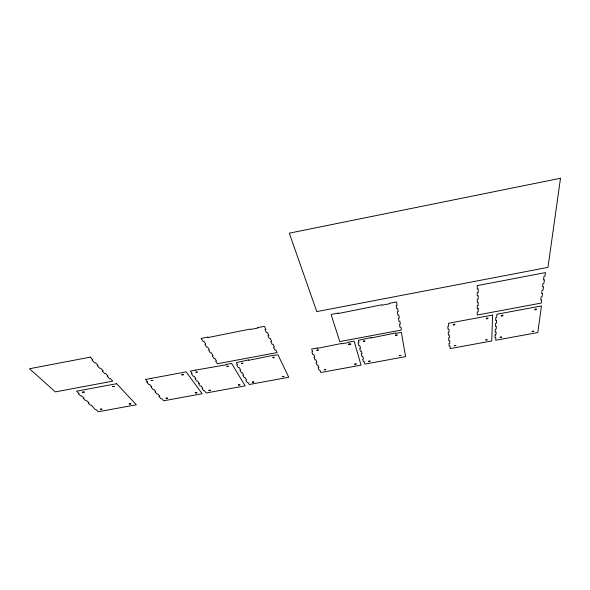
<?xml version="1.0" encoding="UTF-8"?>
<svg xmlns="http://www.w3.org/2000/svg" width="590" height="590" viewBox="0 0 590 590"><rect width="100%" height="100%" fill="white"/><g stroke="black" fill="none" stroke-linecap="round" stroke-linejoin="round"><path stroke-width="0.89" d="M348.248 344.501L348.683 344.427M349.11 344.346L349.981 344.184M350.416 344.125A0.885 0.369 -9.2 0 0 349.074 344.007A0.885 0.369 -9.2 0 0 349.147 344.649A0.885 0.369 -9.2 0 0 350.416 344.125L350.844 344.022M478.188 308.607L478.18 311.83L477.266 311.999L477.266 315.023L541.266 303.054L541.694 299.934L540.764 300.104L541.214 296.77L542.151 296.593L542.586 293.385L541.65 293.562L542.114 290.132L543.058 289.956L543.508 286.651L542.557 286.829L543.036 283.311L543.995 283.126L544.459 279.726L543.493 279.911L543.98 276.282L544.953 276.098L545.433 272.602L477.258 285.604L477.258 288.982L478.217 288.798L478.217 292.308L477.266 292.485L477.266 295.767L478.21 295.59L478.202 298.997L477.266 299.174L477.266 302.36L478.195 302.191L478.188 305.502L477.266 305.679L477.266 308.776L478.188 308.607M368.529 361.323L370.195 361.095L368.529 361.301M151.165 380.506L152.899 380.417L151.173 380.476M226.899 366.412C228.743 367.622 228.972 364.922 226.899 366.412M454.285 345.733L455.981 345.423L454.3 345.681M82.548 392.144L84.289 392.099L82.548 392.144M492.613 315.038L491.743 340.976L450.177 348.594L450.008 345.983L449.16 346.138L448.975 343.358L449.831 343.203L449.654 340.519L448.798 340.681L448.606 337.827L449.469 337.664L449.292 334.921L448.422 335.083L448.23 332.148L449.101 331.986L448.924 329.168L448.039 329.331L447.84 326.322L448.725 326.159L448.54 323.261L492.613 315.038M532.025 331.492L533.758 331.123L532.033 331.462M495.106 334.869L494.988 337.723L495.843 337.569L495.733 340.246L537.792 332.539L541.473 305.922L496.846 314.249L496.721 317.221L495.821 317.391L495.689 320.481L496.588 320.311L496.463 323.209L495.571 323.372L495.452 326.381L496.33 326.211L496.212 329.036L495.334 329.198L495.217 332.126L496.087 331.964L495.969 334.714L495.106 334.869M238.419 384.96L240.071 384.827L238.426 384.938M241.487 363.411C243.567 364.546 243.22 361.98 241.494 363.381M166.026 398.228L167.671 398.139L166.033 398.206M324.212 369.775L325.872 369.591L324.227 369.724M399.371 355.659L401.045 355.401L399.378 355.637M252.365 382.143L254.01 382.003L252.38 382.091M100.418 409.231L102.07 409.18L100.433 409.187M181.75 374.805L183.475 374.716L181.75 374.805M112.646 386.524L114.379 386.487L112.653 386.502M485.821 339.943C487.908 340.85 487.48 338.402 485.821 339.943M195.954 372.157C197.923 373.345 197.798 370.778 195.961 372.135M272.846 357.562C275.036 358.683 274.453 356.087 272.846 357.562M195.268 392.859L196.913 392.748L195.268 392.859M500.121 337.318C501.891 338.328 502.215 335.688 500.128 337.296M560.5 178.254L547.97 267.373L316.786 311.616L289.284 233.168L560.5 178.254M354.679 364.185L356.338 363.978L354.686 364.155M129.217 403.936L130.869 403.87L129.217 403.936M282.308 376.641L283.96 376.486L282.308 376.641M208.845 390.366L210.49 390.255L208.845 390.366M90.277 357.134L29.5 368.743L55.349 391.885L112.793 381.133L110.478 378.662L109.644 378.817L107.166 376.184L108.007 376.029L105.625 373.492L104.784 373.654L102.24 370.948L103.088 370.786L100.647 368.182L99.791 368.344L97.18 365.571L98.036 365.409L95.528 362.732L94.666 362.902L91.981 360.048L92.851 359.878L90.277 357.134M207.938 337.126L201.116 338.431L202.975 341.33L203.86 341.16L205.785 344.177L204.9 344.346L206.707 347.163L207.592 347.001L209.457 349.929L208.587 350.091L210.342 352.842L211.213 352.68L213.034 355.534L212.171 355.696L213.882 358.366L214.745 358.204L216.515 360.984L215.66 361.146L217.334 363.75L277.057 352.584L275.766 349.885L274.896 350.047L273.509 347.171L274.38 347.009L273.052 344.236L272.174 344.405L270.751 341.448L271.636 341.286L270.264 338.439L269.379 338.608L267.912 335.57L268.811 335.4L267.403 332.48L266.503 332.649L264.999 329.53L265.906 329.353L264.46 326.351L257.535 327.671L257.727 328.07L250.455 329.456L250.249 329.058L208.181 337.517L207.938 337.126M338.129 313.113L331.071 314.455L339.788 341.573L401.399 330.061L400.905 327.177L400.013 327.347L399.474 324.271L400.374 324.102L399.858 321.137L398.951 321.307L398.398 318.143L399.312 317.973L398.788 314.927L397.867 315.097L397.299 311.852L398.221 311.675L397.682 308.541L396.753 308.718L396.17 305.377L397.107 305.2L396.546 301.977L389.385 303.341L389.466 303.769L381.944 305.2L381.855 304.779L338.254 313.526L338.129 313.113M116.636 383.707L76.597 391.185L79.082 393.53L78.271 393.678L80.86 396.119L81.663 395.964L84.082 398.257L83.286 398.405L85.808 400.78L86.605 400.632L88.965 402.859L88.176 403.007L90.639 405.33L91.421 405.183L95.344 409.762L96.118 409.622L98.368 411.746L136.334 404.777L116.636 383.707M248.39 359.966L236.288 362.599L237.615 364.834L236.767 364.996L238.36 367.666L239.193 367.511L240.683 370.019L239.85 370.173L241.399 372.784L242.225 372.629L243.677 375.078L242.851 375.225L244.363 377.77L245.182 377.615L246.591 380.004L245.779 380.152L247.254 382.63L248.066 382.482L249.26 384.503L288.768 377.261L277.979 354.819L272.256 355.512L248.582 360.306L248.39 359.966M150.834 378.463L145.457 379.466L147.53 381.9L146.711 382.055L148.864 384.584L149.683 384.429L151.704 386.804L150.893 386.959L152.994 389.422L153.798 389.275L155.767 391.583L154.964 391.738L157.021 394.142L157.818 393.995L159.735 396.251L158.946 396.399L160.945 398.744L161.734 398.597L163.607 400.802L202.156 393.737L186.152 371.87L150.834 378.463M195.828 370.063L190.393 371.081L192.193 373.581L191.367 373.736L193.24 376.339L194.066 376.184L195.821 378.618L195.002 378.773L196.831 381.31L197.65 381.155L199.361 383.537L198.55 383.684L200.334 386.155L201.138 386.007L202.812 388.323L202.009 388.471L203.749 390.882L204.546 390.735L206.176 392.999L245.167 385.853L231.582 363.396L226.095 364.413L226.302 364.753L195.828 370.063M370.926 337.605L358.344 340.342L359 342.731L358.137 342.893L358.934 345.755L359.797 345.593L360.542 348.277L359.686 348.439L360.461 351.227L361.316 351.072L362.039 353.69L361.198 353.845L361.95 356.559L362.791 356.404L363.499 358.956L362.666 359.111L363.403 361.759L364.237 361.611L364.922 364.096L405.588 356.64L401.355 332.318L395.625 333.387L395.551 333.011L371.022 337.974L370.926 337.605M317.243 348.004L311.631 349.051L312.693 351.729L311.83 351.891L312.936 354.671L313.784 354.516L314.817 357.127L313.969 357.282L315.045 359.996L315.886 359.834L316.889 362.378L316.048 362.533L317.096 365.181L317.929 365.026L318.91 367.504L318.084 367.659L319.102 370.232L319.92 370.085L320.879 372.504L361.036 365.144L354.125 341.123L348.461 342.178L348.572 342.539L341.617 343.837L341.499 343.476L317.376 348.358L317.243 348.004M535.292 309.78A0.937 0.376 -14.2 0 0 536.583 309.123A0.937 0.376 -14.2 0 0 535.152 309.138A0.937 0.376 -14.2 0 0 535.292 309.78M501.736 316.019A0.922 0.376 -13.4 0 0 503.056 315.399A0.922 0.376 -13.4 0 0 501.662 315.362A0.922 0.376 -13.4 0 0 501.736 316.019M486.735 318.814A0.922 0.376 -13 0 0 488.033 318.194A0.922 0.376 -13 0 0 486.639 318.165A0.922 0.376 -13 0 0 486.735 318.814M453.599 324.972A0.907 0.376 -12.1 0 0 454.92 324.389A0.907 0.376 -12.1 0 0 453.57 324.308A0.907 0.376 -12.1 0 0 453.599 324.972M396.03 335.555A0.892 0.376 -10.6 0 0 397.291 334.995A0.892 0.376 -10.6 0 0 395.912 334.913A0.892 0.376 -10.6 0 0 396.03 335.555M363.654 341.573A0.885 0.376 -9.6 0 0 364.937 341.042A0.885 0.376 -9.6 0 0 363.595 340.924A0.885 0.376 -9.6 0 0 363.654 341.573M317.191 350.585A0.878 0.369 -8.3 0 0 318.489 350.099A0.878 0.369 -8.3 0 0 317.177 349.944A0.878 0.369 -8.3 0 0 317.191 350.585"/></g></svg>
